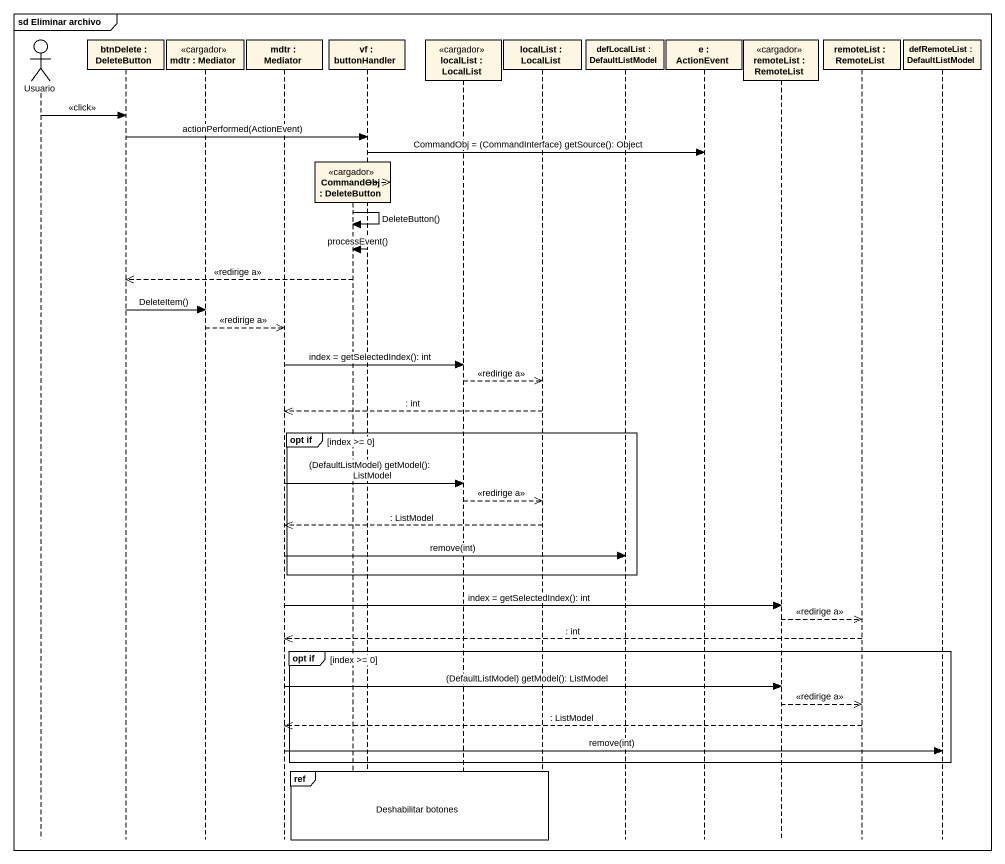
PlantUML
@startuml
mainframe sd Eliminar archivo
hide footbox
actor Usuario
participant "btnDelete : DeleteButton" as btnDelete
participant "mdtr : Mediator" as mdtr <<cargador>>
participant "mdtr : Mediator" as mdtr_2
participant "CommandObj : DeleteButton" as CommandObj <<cargador>>
participant "vf : buttonHandler" as vf
participant "localList : LocalList" as localList <<cargador>>
participant "localList : LocalList" as localList_2
participant "defLocalList : DefaultListModel" as defLocalList
participant "e : ActionEvent" as e
participant "remoteList : RemoteList" as remoteList <<cargador>>
participant "remoteList : RemoteList" as remoteList_2
participant "defRemoteList : DefaultListModel" as defRemoteList

Usuario -> btnDelete : <<click>>
btnDelete -> vf : actionPerformed(ActionEvent)
vf -> e : CommandObj = (CommandInterface) getSource(): Object
vf -->> CommandObj **
CommandObj -> CommandObj : DeleteButton()
vf -> CommandObj : processEvent()
CommandObj -->> btnDelete : <<redirige a>>
btnDelete -> mdtr : DeleteItem()
mdtr -->> mdtr_2 : <<redirige a>>
mdtr_2 -> localList : index = getSelectedIndex(): int
localList -->> localList_2 : <<redirige a>>
localList_2 -->> mdtr_2 : : int
group opt if [index >= 0]
  mdtr_2 -> localList : (DefaultListModel) getModel(): ListModel
  localList -->> localList_2 : <<redirige a>>
  localList_2 -->> mdtr_2 : : ListModel
  mdtr_2 -> defLocalList : remove(int)
end
mdtr_2 -> remoteList : index = getSelectedIndex(): int
remoteList -->> remoteList_2 : <<redirige a>>
remoteList_2 -->> mdtr_2 : : int
group opt if [index >= 0]
  mdtr_2 -> remoteList : (DefaultListModel) getModel(): ListModel
  remoteList -->> remoteList_2 : <<redirige a>>
  remoteList_2 -->> mdtr_2 : : ListModel
  mdtr_2 -> defRemoteList : remove(int)
end
ref over CommandObj, vf, localList, localList_2 : Deshabilitar botones
@enduml
